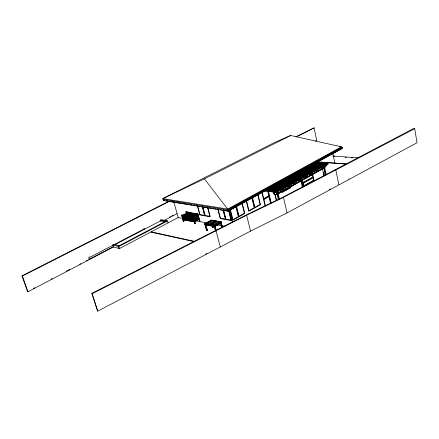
<?xml version="1.0" encoding="UTF-8"?>
<svg xmlns="http://www.w3.org/2000/svg" width="439" height="439" viewBox="0 0 439 439"><rect width="100%" height="100%" fill="white"/><g stroke="black" fill="none" stroke-linecap="round" stroke-linejoin="round"><path stroke-width="0.66" d="M189.824 214.594L189.461 213.584M192.529 215.231L192.167 214.04L192.48 216.01L192.062 213.606M195.075 214.676L195.36 215.582M196.365 218.43L195.931 217.321L196.288 218.556M184.731 216.471L184.599 215.264L184.814 216.498M214.622 225.997L221.36 222.205L221.294 221.871L211.389 220.065L204.519 223.786L204.579 224.115L214.539 226.014L221.355 222.09L216.361 221.179M206.335 230.546L206.89 229.97L207.609 230.239L206.862 230.651L206.335 230.546L206.423 230.234M204.579 224L204.519 223.786M204.815 224.164L206.401 230.316L207.362 230.091M317.655 161.788L342.19 148.316L342.453 147.696L228.692 210.111L228.489 210.753L227.978 210.671L231.567 208.701M325.584 166.145L326.106 164.976M274.803 192.666L273.607 193.336L273.706 193.769L275.928 194.587L325.623 166.754L326.407 165.004M212.432 226.903L213.705 226.837L212.328 227.122L212.926 226.612M181.609 215.192L183.304 221.563L183.645 221.432M187.206 216.663L185.867 211.768L186.202 211.593L187.645 215.928L197.523 217.733M183.875 221.475L182.174 215.11L181.565 215.236L182.174 215.11L181.9 215.055M194.554 221.629L195.075 223.555L194.795 223.764L193.045 217.267M197.374 213.733L198.499 218.128M198.834 219.374L199.63 221.305L199.948 221.108L197.654 213.579L197.331 213.777L197.951 213.645L197.665 213.595L198.834 217.947M277.865 192.227L266.764 189.511L267.044 190.713L276.757 192.946L277.865 192.227L277.794 191.799L267.049 189.352M283.451 189.105L272.345 186.449L272.624 187.645L282.343 189.824L283.451 189.105L283.38 188.677M288.972 186.021L288.9 185.598L278.139 183.266L278.414 184.457L288.143 186.58L289.252 185.867L289.18 185.439L278.419 183.112M288.143 186.58L289.252 185.867M294.981 182.668L283.863 180.127L284.132 181.307L293.872 183.381L294.981 182.668L294.909 182.24L284.137 179.974M300.358 179.661L300.287 179.238L289.515 177.021L289.778 178.201L299.524 180.226L300.633 179.507L300.567 179.085L289.789 176.873M299.524 180.226L300.633 179.507M305.939 176.544L305.879 176.121L295.09 173.959L295.354 175.134L305.105 177.104L306.213 176.39L306.148 175.968L295.365 173.811M305.105 177.104L306.213 176.39M311.723 173.312L300.605 170.936L300.858 172.099L310.62 174.025L311.723 173.312L311.663 172.895L300.869 170.787M317.167 170.272L306.043 167.945L306.296 169.108L316.058 170.985L317.167 170.272L317.106 169.855L306.312 167.802M322.539 167.27L311.421 164.998L311.668 166.151L321.436 167.978L322.539 167.27L322.478 166.853L311.685 164.855L311.931 166.008M317.282 163.292L326.742 165.015L327.851 164.301L327.79 163.89L316.991 161.942L317.232 163.088L325.738 164.641M348.731 178.991L349.01 178.827M302.861 183.063L313.259 177.197M327.851 164.301L316.733 162.084L317.276 163.27M276.757 192.946L277.047 192.781L272.032 191.634M282.343 189.824L282.628 189.664L280.12 189.105M293.872 183.381L294.152 183.228M310.62 174.025L310.883 173.877L309.627 173.63M316.058 170.985L316.327 170.837L315.065 170.595M321.436 167.978L321.699 167.835L320.437 167.599M275.632 194.548L283.912 189.911M285.098 189.253L301.066 180.308M302.251 179.644L322.956 168.055M324.855 167.468L277.613 194.06L324.893 167.649M275.522 191.58L326.726 163.313L275.862 191.838L275.522 191.58L326.726 163.313M215.439 230.881L214.254 225.876L214.32 226.513L205.381 224.812L205.315 224.181L205.381 224.812M204.508 223.846L214.386 225.717L221.289 221.931M275.555 191.766L325.848 163.769M212.328 227.122L213.705 226.837M214.589 225.92L221.344 222.15L218.874 221.69M212.97 227.248L213.464 226.689M207.406 230.08L206.412 230.277M276.597 191.667L280.79 189.33M282.584 188.331L286.777 185.993M287.973 185.329L292.165 182.992M293.362 182.328L298.147 179.655M299.349 178.991L303.536 176.654M305.33 175.655L308.924 173.652M310.719 172.653L314.313 170.65M316.107 169.652L319.702 167.649M320.898 166.979L325.085 164.647M302.389 187.458L300.83 180.347L301.127 180.38L300.682 178.349L301.225 178.047L301.527 178.075L303.376 186.52M273.607 193.336L275.697 192.37M281.086 189.368L276.795 191.761L277.091 191.799M282.282 188.699L287.073 186.032M288.269 185.362L292.462 183.025M293.658 182.361L297.851 180.023M299.645 179.024L303.837 176.687M305.632 175.682L309.221 173.679M310.422 173.015L314.609 170.678M315.806 170.008L325.387 164.669M215.187 226.25L220.822 223.061M300.682 178.349L301.527 178.075M216.207 230.074L214.978 225.728L215.132 226.315L220.85 223.094M263.521 199.295L269.233 196.107M276.844 191.876L328.054 163.549L277.179 192.139L276.844 191.876L277.179 192.139M276.877 192.068L328.054 163.549M272.899 190.981L324.081 162.836L273.234 191.239L272.899 190.981L273.234 191.239M272.932 191.168L324.081 162.836M274.205 191.261L325.398 163.056L274.54 191.519L274.205 191.261L274.54 191.519M274.238 191.448L325.398 163.056M270.32 190.575L321.458 162.364M209.886 224.411L215.533 221.294M216.306 220.965L209.48 225.048M271.593 190.685L322.769 162.6L271.922 190.943L271.593 190.685L271.922 190.943M209.666 225.07L209.82 225.657L209.568 224.998M271.62 190.872L322.769 162.6M267.73 189.983L318.873 162.073L318.549 161.837L267.73 189.983L318.873 162.073M267.697 189.796L318.846 161.892M265.54 189.988L317.798 161.497L265.54 189.988L265.825 191.19L267.614 190.202M269.403 189.22L272.389 187.579M274.776 186.262L277.805 184.567M280.148 183.31L284.324 181.011M286.113 180.023L289.696 178.053M291.485 177.071L294.47 175.424M296.857 174.113L301.033 171.814M302.822 170.831L306.406 168.861M308.194 167.874L311.18 166.233M313.567 164.921L317.15 162.951M205.381 224.719L214.408 226.464M265.825 191.19L267.636 190.608M269.096 189.582L272.91 187.486L272.63 186.29L282.749 188.54M274.468 186.624L279.242 184.001M280.439 183.343L284.615 181.044M285.811 180.385L290.355 178.097M291.183 177.427L295.957 174.799M297.148 174.146L301.33 171.847M302.52 171.188L306.696 168.889M307.893 168.23L312.069 165.931M313.863 164.943L317.441 162.973M278.995 184.347L278.694 184.303M284.713 181.203L284.412 181.153M306.866 169.004L306.565 168.96M301.434 172.017L301.127 171.956M268.992 190.092L320.152 162.128L269.321 190.345L268.992 190.092L269.321 190.345M269.025 190.279L320.152 162.128M228.774 209.271L254.516 195.174M255.712 194.515L259.301 192.551M260.497 191.892L341.312 147.625L342.453 147.696M232.763 208.042L236.358 206.072M237.554 205.419L241.143 203.449M242.339 202.791L243.535 202.132M244.732 201.479L245.928 200.821M247.124 200.162L248.326 199.509M251.915 197.539L253.111 196.881M254.307 196.222L257.896 194.252M259.092 193.594L262.681 191.623M263.883 190.97L265.079 190.312M318.33 161.086L321.919 159.116M323.115 158.463L324.311 157.804M325.513 157.146L326.709 156.493M327.906 155.834L329.102 155.176M330.298 154.523L333.887 152.547M335.083 151.894L338.672 149.924M339.874 149.265L342.19 148.316M266.703 189.571L317.551 161.662L266.736 189.758L266.407 189.5L266.736 189.758M265.59 190.378L227.89 211.164L227.578 209.93M205.15 223.747L211.461 220.34M204.975 223.945L211.845 220.153M339.407 146.719L341.443 146.846L227.638 209.09L162.792 198.598L204.42 178.86L227.638 209.09L227.863 209.974L341.602 147.647L341.443 146.846L290.64 135.486L274.172 142.702L162.792 198.598L163.335 200.53L228.115 211.203L265.798 190.499M317.836 161.909L341.761 148.761L341.537 147.641L227.797 209.963L228.115 211.203M199.91 221.152L199.333 221.24L199.948 221.108L199.619 221.294L197.616 213.826M198.066 218.452L197.446 216.125L198.049 218.54L194.131 220.866M197.292 218.205L198.774 218.353L187.585 216.323L184.693 217.826M199.021 219.28L199.668 221.108M194.318 220.471L198.724 218.172L194.318 220.471L194.653 221.711L199.037 219.423L198.708 218.188L198.214 218.079L194.153 220.274M199.037 219.423L194.653 221.711M329.135 189.599L330.342 188.946M287.029 212.904L417.05 142.735L414.701 128.709L413.324 128.66L282.798 197.254L245.977 215.094L91.861 293.334L97.518 310.746L97.754 311.152L250.554 231.106L287.029 212.904L283.468 197.341L414.701 128.709M191.426 220.191L196.063 217.689L195.498 217.59L190.866 220.087M191.541 220.208L196.173 217.711L196.738 217.815M194.949 218.496L196.107 217.87M195.064 218.518L196.222 217.892M196.271 218.145L192.15 220.499M192.216 220.334L192.831 220.625L193.989 219.994M194.104 220.016L192.94 220.641L197.534 217.958L198.099 218.062L193.462 220.57M193.511 220.751L195.827 219.495M188.693 219.434L191.585 217.881M193.001 217.31L193.341 217.129L194.033 219.698M188.737 219.687L193.626 217.179L195.36 223.61L195.037 223.808L194.74 223.742L195.36 223.61L195.026 223.797L193.281 217.31M188.847 219.709L193.626 217.179L192.803 217.102L188.227 219.763L192.803 217.102M190.521 218.935L192.364 218.024M189.407 219.813L193.456 217.634M193.687 218.145L193.522 217.524L197.923 215.247L198.088 215.867L193.813 218.167M189.516 219.835L194.148 217.343L194.707 217.448M191.772 218.748L193.506 217.815M191.881 218.77L193.615 217.837M193.55 218.068L190.125 220.12M198.088 215.867L190.241 220.142M192.441 218.874L193.599 218.249M194.274 218.37L195.382 217.568L190.8 220.246M194.389 218.392L195.547 217.766M190.071 216.773L185.45 219.248L186.602 218.627M190.735 216.893L190.131 216.619L185.56 219.27M186.065 219.193L190.8 216.74L191.404 217.02M186.114 219.368L187.958 218.463M186.729 219.313L191.355 216.839M186.838 219.335L191.464 216.861L192.068 217.14M187.36 219.187L189.088 218.254M187.469 219.204L189.204 218.276M192.743 217.261L192.134 216.981L187.448 219.621M182.119 215.083L181.839 215.286L183.579 221.613L183.914 221.432L183.639 221.382M187.508 219.462L189.867 218.397M192.694 217.08L188.112 219.741L187.557 219.643M187.651 215.95L198.691 218.051M188.079 216.416L187.535 216.147L182.92 218.606L183.464 218.88L188.144 216.257L188.693 216.356L184.078 218.82M184.188 218.841L188.803 216.378L189.407 216.657M190.021 216.597L189.467 216.498L184.786 219.121M119.205 245.708L113.882 244.353L112.785 244.924L113.416 246.976L119.496 248.556L178.168 217.541L182.865 218.419M182.081 215.445L186.454 213.217L186.619 213.826C184.314 215.214 181.055 215.565 182.372 216.076M182.251 216.054L186.619 213.826M185.867 211.768L186.476 211.642L186.147 211.817L187.502 216.723M166.677 220.757L118.096 246.29L118.733 248.359M112.785 244.924L118.865 246.482L167.468 220.91L168.033 222.908M114.716 244.792L160.383 220.932L165.267 221.898M33.573 288.396L34.785 287.759M51.16 279.188L52.373 278.551M66.322 271.247L69.96 269.343M79.668 264.262L80.88 263.63M86.335 260.771L87.548 260.135M88.76 259.498L113.63 246.482M169.421 217.267L170.634 216.636M171.847 215.999L173.059 215.362M168.669 201.38L21.95 275.846L27.509 291.573L27.97 291.754L113.525 246.927M163.758 220.608L177.115 213.612M315.52 141.089L316.733 140.453L314.099 127.87L295.826 136.847M205.666 254.137L206.884 253.501M160.454 221.196L160.175 220.202L161.179 219.676L167.468 220.91M21.95 275.846L22.405 276.01L169.783 201.166M296.369 136.88L314.099 127.87M97.754 311.152L92.097 293.718L246.63 215.203L283.468 197.341M204.42 178.86L290.64 135.486M163.335 200.53L164.982 200.601M195.81 216.515L187.107 215.05L187.255 215.67L198.587 217.612L198.444 216.987L197.127 216.751M196.963 216.729L196.409 214.369M197.067 216.745L196.518 214.391L196.93 216.158M197.457 216.817L196.804 214.441L197.352 216.795M187.107 215.05L198.444 216.987M193.369 216.081L192.792 213.82M196.908 214.457L197.331 216.877M186.41 212.108A3.622 1.992 64.7 0 0 187.458 212.081L188.567 212.273A1.037 0.571 64.6 0 0 189.171 212.591L194.768 213.573A1.043 0.582 64.4 0 0 195.278 213.447L196.409 213.645A3.682 2.058 64.4 0 0 197.599 214.067L197.748 214.698L186.559 212.728L186.559 212.037A3.622 1.992 64.7 0 0 187.607 212.01L188.715 212.202A1.037 0.571 64.6 0 0 189.319 212.52L194.916 213.502A1.043 0.582 64.4 0 0 195.426 213.376L196.557 213.573A3.682 2.058 64.4 0 0 197.748 213.996M194.142 216.218L193.566 213.958M197.693 214.594L198.115 217.02L197.599 214.067M194.916 216.361L194.345 214.089M193.956 214.023L194.504 216.372M192.112 215.856L191.563 213.519M187.299 215.077L186.877 212.696M187.255 215.67L194.642 216.899M188.951 215.291L188.38 213.041M187.261 212.761L187.683 215.148L187.398 213.343M186.559 212.728L197.896 214.627M316.19 140.425L316.733 140.453M332.685 155.993L357.889 157.853M333.442 156.416L334.803 156.52M345.021 157.277L346.387 157.376M351.156 157.733L352.517 157.831M324.004 165.443L324.306 165.47L326.232 174.711M325.321 166.732L325.623 166.754M298.037 173.438L297.949 173.021M287.556 179.205L287.463 178.783M278.156 184.375L278.057 183.952M277.366 191.442L277.667 191.481L279.347 198.774M277.552 193.478L277.849 193.517L277.607 192.48M273.706 193.769L275.928 194.587M295.623 174.985L298.449 175.556M163.023 199.405L228.692 210.111M166.332 200.821L167.676 201.04M169.02 201.265L186.504 204.14M187.854 204.36L189.198 204.579M190.542 204.799L191.887 205.024M193.231 205.243L194.576 205.463M195.92 205.688L197.265 205.907M198.615 206.127L199.959 206.352M201.303 206.571L202.648 206.791M203.992 207.01L205.337 207.235M206.681 207.455L208.026 207.674M209.37 207.899L210.72 208.119M212.064 208.338L213.409 208.563M214.753 208.783L216.098 209.002M217.442 209.222L218.787 209.447M220.131 209.666L221.481 209.886M222.825 210.111L224.17 210.33M225.514 210.55L226.859 210.775M186.454 213.217L186.498 213.804M197.923 215.247L197.962 215.845M197.424 216.213L198.049 218.54M185.499 214.413L186.147 216.614M195.959 217.14L198.587 217.612M183.809 215.308L184.462 217.508M212.059 220.394L215.747 221.069M213.919 220.784L215.148 221.009M216.378 221.234L217.623 221.459M194.823 217.464L195.382 217.568M196.853 217.832L197.418 217.936L192.831 220.625M213.848 220.839L215.072 221.058M218.765 221.733L220.005 221.958M187.343 216.416L188.737 216.652M190.054 216.893L191.366 217.129M182.887 215.796L183.54 218.002M194.334 217.881L194.982 220.12M196.195 218.446L196.041 217.514M317.551 161.662L317.249 161.607L317.578 161.837M325.425 163.237L325.096 163.001M328.076 163.731L327.746 163.495M320.179 162.309L319.85 162.073M321.485 162.545L321.156 162.309M322.791 162.781L322.467 162.545M324.108 163.017L323.779 162.781M326.753 163.495L326.418 163.253M211.23 220.493L220.197 222.145M220.718 222.589L222.013 227.512M220.79 223.16L215.132 226.315M197.144 218.951L196.392 216.696M195.909 219.615L195.157 217.36M217.936 223.402L208.997 221.722M317.913 167.127L319.175 167.363M216.8 224.033L207.867 222.343M196.288 220.938L206.357 222.825M217.766 224.96L225.147 226.343M206.725 222.985L215.67 224.664M184.287 219.028L185.598 219.275M214.506 225.937L204.706 224.077L214.534 226.047M183.304 221.563L183.579 221.613M308.129 169.267L313.803 170.354M302.696 172.264L304.584 172.637M305.846 172.884L307.734 173.257M160.175 220.202L165.668 221.283M206.961 230.107L207.609 230.239M304.117 176.697L305.379 176.955M294.135 178.898L297.28 179.551M298.542 179.809L299.799 180.072M285.97 181.494L287.232 181.757M284.028 185.467L288.428 186.427M194.987 241.423L151.181 231.836L151.301 232.236L194.444 241.708M275.725 188.122L278.238 188.682M268.267 190.773L270.775 191.349M270.287 190.389L270.622 190.641M91.861 293.334L92.097 293.718M22.405 276.01L27.97 291.754M89.358 259.586L88.689 257.501L89.841 256.897L89.951 257.243L143.41 229.334L143.312 229.004L144.349 228.461L144.645 229.465M118.865 246.482L119.496 248.556M173.839 201.874L178.278 217.936M184.654 215.406L184.912 216.345M182.421 216.954L183.464 220.751M187.535 216.147L187.667 216.63M186.701 213.431L187.535 216.487M195.728 217.129L196.354 219.456L195.618 217.107M194.801 217.629L195.426 219.955L194.691 217.607M197.731 206.226L199.959 214.583L204.59 215.401L202.187 206.341M197.352 205.82L199.789 214.945L210.27 216.806L207.839 207.543M198.582 218.167L198.916 219.396M202.939 207.087L205.167 215.505L209.869 216.334L207.471 207.208M202.555 206.676L204.986 215.867M205.858 224.581L207.318 230.069M205.205 224.241L206.862 230.651M212.185 225.646L212.471 226.897M210.122 221.102L219.083 222.749M216.043 230.744L220.29 246.959M214.55 225.684L215.917 230.941M214.386 225.717L215.834 230.958M214.166 225.926L214.32 226.513M213.908 225.63L220.833 221.799M211.225 220.104L211.357 220.515M212.613 225.728L212.937 226.985M218.046 208.942L220.438 218.199L225.355 219.072L223.083 210.21M221.267 222.326L222.452 227.265M217.766 208.986L220.241 218.573L231.391 220.554L228.917 210.819M220.46 223.127L221.574 227.429M223.698 210.314L225.97 219.182L230.969 220.065L228.538 210.5M223.297 209.897L225.772 219.555M230.343 209.452L232.922 219.659L238.35 216.614L235.803 206.451M230.063 209.897L232.692 220.279L244.808 213.475L242.268 203.191M229.334 210.078L232.489 222.535M236.478 206.083L239.019 216.24L244.375 213.233L241.905 203.252M236.204 206.522L238.794 216.855M246.548 200.705L248.984 210.649L254.225 207.707L251.827 197.808M246.246 201.007L248.759 211.258L260.47 204.678L257.918 194.022M246.63 215.203L250.554 231.106M252.48 197.451L254.872 207.345L260.053 204.437L257.693 194.587M252.178 197.748L254.653 207.949M262.176 192.134L263.735 198.697L268.822 195.865L267.439 189.983M265.48 206.045L263.938 199.536L269.019 196.705L270.539 203.18M261.88 192.392L265.096 205.929M188.781 213.03L189.313 215.439M188.018 212.893L188.572 215.22M187.996 212.975L188.55 215.302M186.855 212.772L187.404 215.598M186.559 212.037L186.707 212.657M268.35 190.833L271.176 202.889M267.982 190.784L270.934 203.372M265.831 190.021L266.111 191.228M193.204 213.804L193.731 216.235M191.179 213.453L191.728 215.79M191.157 213.53L191.706 215.867M190.411 213.316L190.938 215.73L190.389 213.392M198.296 217.058L198.439 217.684M196.546 214.962L196.826 216.136M196.54 216.087L196.129 214.32L196.551 216.74M196.431 216.07L196.019 214.303L196.304 216.131M196.151 216.015L195.739 214.254L196.019 216.081M196.041 215.999L195.629 214.232L196.052 216.647M277.245 192.463L278.93 199.761M276.91 192.282L278.348 199.734M273.64 187.64L274.402 190.943M275.171 194.241L276.548 200.179M273.261 187.541L276.301 200.618M273.903 193.374L274.002 193.808M280.713 184.846L281.597 188.715M282.041 190.647L282.332 191.936L286.124 189.807L285.833 188.523M280.477 185.329L281.223 188.6M281.673 190.559L282.123 192.518L290.87 187.607L290.437 185.659M284.982 181.768L286.146 186.904M286.437 188.188L286.727 189.467L290.481 187.365L290.195 186.081M284.45 180.934L285.339 184.841M286.223 188.748L286.519 190.049M284.082 180.819L284.96 184.671M288.835 178.525L289.416 181.12M289.855 183.063L290.146 184.364M288.467 178.41L289.043 180.967M289.334 182.245L289.905 184.803M300.731 171.852L301.461 175.177M301.752 176.505L302.043 177.839M302.334 179.167L303.064 182.498L312.886 176.955L312.321 174.321M300.463 172.132L301.736 177.921M302.295 180.495L303.585 186.377L313.962 180.484L312.546 173.871M301.225 178.047L301.56 179.567M300.978 178.382L302.976 187.48M310.834 165.876L311.405 168.538M311.69 169.871L312.261 172.538M310.625 166.408L311.899 172.34M316.409 162.896L316.497 163.308L316.371 162.896M324.141 166.107L324.421 167.435M325.716 175.002L323.784 165.761L323.488 165.733L325.255 175.605M323.554 172.434L324.24 175.699M321.496 164.093L322.045 166.705M322.456 168.669L323.96 175.858M332.888 153.617L334.891 163.462M335.808 169.816L338.853 184.775M346.064 164.01L321.085 162.128L346.064 164.01M313.594 180.242L303.788 185.812L303.239 183.31L313.062 177.762L313.594 180.242M215.856 221.338L210.199 224.472L215.862 221.355M295.924 175.029L295.661 175.199L295.93 175.051M194.384 221.799L183.074 219.78L194.384 221.799M194.049 220.559L182.739 218.562L194.049 220.559M187.118 216.087L182.876 218.348L187.118 216.087M195.783 216.515L195.234 214.166L195.783 216.515M197.742 216.866L197.193 214.506L197.742 216.866M197.852 216.888L197.303 214.528L197.852 216.888M198.137 216.937L197.588 214.578L198.137 216.937M192.973 216.01L192.425 213.667L192.973 216.01M193.857 216.169L193.072 213.87L193.857 216.169M195.415 216.449L194.867 214.1L195.415 216.449M189.829 215.445L189.275 213.118L189.829 215.445M190.186 215.511L189.637 213.178L190.186 215.511M190.575 215.582L190.027 213.25L190.575 215.582M190.68 215.598L190.131 213.266L190.68 215.598M191.344 215.719L190.795 213.381L191.344 215.719M191.448 215.736L190.899 213.403L191.448 215.736M191.832 215.807L191.047 213.513L191.832 215.807M192.222 215.878L191.667 213.535L192.222 215.878M187.914 215.105L187.365 212.778L187.914 215.105M188.188 215.154L187.64 212.827L188.188 215.154M188.293 215.17L187.744 212.844L188.293 215.17M188.677 215.242L187.892 212.953L188.677 215.242M189.439 215.379L188.655 213.091L189.439 215.379M186.087 214.1L186.712 216.389L186.087 214.1M185.96 214.166L186.586 216.454L185.96 214.166M197.089 216.394L197.715 218.721L197.089 216.394M196.963 216.465L197.588 218.787L196.963 216.465M185.17 214.589L185.79 216.877L185.17 214.589M185.038 214.655L185.664 216.943L185.038 214.655M184.709 214.836L185.335 217.118L184.709 214.836M196.167 216.893L196.793 219.22L196.167 216.893M184.276 215.066L184.901 217.354L184.276 215.066M183.48 215.483L184.106 217.777L183.48 215.483M194.927 217.557L195.553 219.89L194.927 217.557M183.348 215.554L183.979 217.843L183.348 215.554M214.545 225.289L205.584 223.599L214.539 225.278"/></g></svg>
